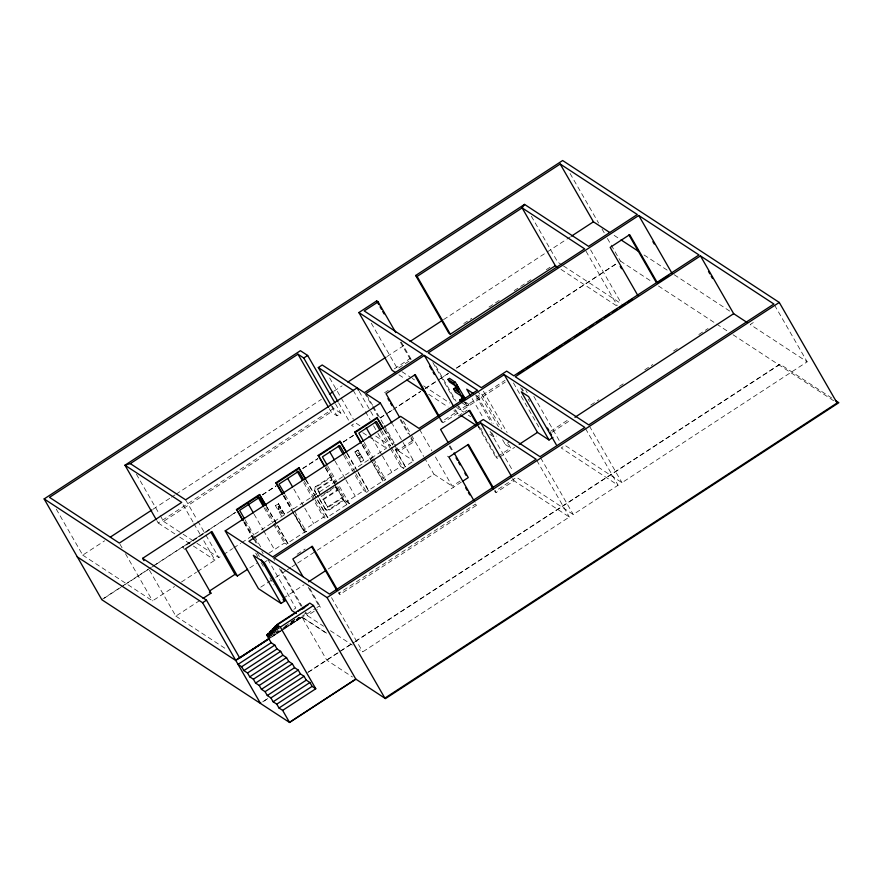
<?xml version="1.0" encoding="UTF-8"?>
<svg xmlns="http://www.w3.org/2000/svg" width="883" height="883" viewBox="0 0 883 883"><rect width="100%" height="100%" fill="white"/><g stroke="black" fill="none" stroke-linecap="round" stroke-linejoin="round"><path stroke-width="0.66" stroke-dasharray="4.42 3.31" d="M461.323 402.427L466.831 405.981L464.767 401.633M466.886 405.948C469.888 405.959 467.725 401.147 466.136 404.017M56.28 509.127L82.726 555.12L104.635 540.826M153.046 509.226L170.342 497.935M171.49 497.184L174.955 494.933M176.103 494.171L321.357 399.37M334.039 391.092L342.107 385.827M387.074 356.489L405.518 344.447M443.553 319.613L546.158 252.648M547.305 251.898L565.749 239.867M566.908 239.105L570.363 236.854M156.843 520.628L158.2 522.99L333.631 408.487L340.882 413.244L336.986 415.783L331.18 411.986L329.149 408.454M394.326 368.873L409.9 358.708L411.357 359.668L397.46 368.73L371.015 322.748M463.785 323.542L471.809 318.299M489.005 307.085L500.462 299.602M514.226 290.617L532.559 278.653M546.323 269.668L550.904 266.677M160.165 515.506L163.554 521.4L331.18 411.986M384.569 392.736L389.072 389.8M101.766 599.601L235.772 512.14M262.317 494.778L276.202 485.749M302.748 468.387L317.792 458.608M343.167 441.997L353.597 435.231M380.131 417.869L420.606 391.5L396.39 407.449M425.176 388.454L448.332 373.41M456.356 368.101L616.985 263.333L455.286 368.995M104.161 598.232L123.797 585.418M124.956 584.667L150.364 568.067M151.523 567.316L154.989 565.054M156.136 564.303L235.838 512.272M262.406 494.921L276.258 485.882M302.825 468.531L317.847 458.73M343.255 442.14L354.8 434.602M380.209 418.012L387.14 413.487M388.299 412.736L395.231 408.211M425.264 388.597L439.116 379.558M440.275 378.796L448.365 373.52M209.58 529.921L183.156 547.173L184.492 549.513M354.856 451.886L358.001 450.12L363.785 460.186L360.86 462.096L354.856 451.886L360.86 462.096M355.076 452.03L358.001 450.12M281.434 515.827L275.43 505.617L278.355 503.707L284.359 513.917L281.224 515.683M278.575 503.851L275.43 505.617M357.979 455.827L359.999 454.602L358.045 455.871L357.582 452.802L359.999 454.602M278.553 509.557L280.573 508.332C275.441 501.676 280.077 515.319 278.222 506.577M316.6 494.392L314.536 490.805A3.068 2.848 -56.8 0 1 315.628 486.643L330.341 477.041L330.926 477.427L316.213 487.03A3.068 2.848 -56.8 0 0 315.121 491.191L318.553 497.162M282.107 513.431L279.679 511.632L281.71 510.407L282.107 513.431L281.71 510.407M317.074 489.149L331.787 479.546L332.361 479.933L317.648 489.535L317.074 489.149L320.352 494.855M82.726 555.12L152.56 600.87L174.514 586.544M181.445 582.018L196.456 572.217M197.615 571.467L214.933 560.164L202.052 537.758M196.953 543.277L218.841 557.615L222.284 555.363M223.432 554.612L232.615 548.619M233.763 547.868L240.651 543.376M241.799 542.626L386.467 448.211L376.975 431.699M334.138 487.427L321.004 496.003L321.589 496.378L332.538 489.237M465.186 403.399L466.754 402.383M475.451 394.911L477.637 396.346L481.533 393.796L501.798 429.039M395.562 449.061L397.637 450.429L412.262 440.882L413.719 441.842L399.094 451.379L395.032 444.304M439.469 418.277L441.5 421.798L456.114 412.262L454.756 409.9M456.599 407.482L460.021 409.712L504.966 380.385M322.891 499.27L337.118 489.988L337.703 490.363L323.476 499.657L322.891 499.27L327.946 507.449L342.185 498.155L343.619 500.661L329.392 509.955A3.068 2.848 -56.8 0 1 325.419 509.105L317.284 495.584M466.632 405.904L468.443 404.933M441.5 421.798L442.957 422.758L457.571 413.211L459.877 414.723M458.763 405.948L461.467 410.672L505.286 382.074M458.244 416.003L467.239 410.131M327.372 507.063L341.6 497.78L342.185 498.155M324.834 508.718A3.068 2.848 -56.8 0 0 328.807 509.568L343.034 500.286L343.619 500.661M337.825 486.621L346.566 501.842L363.917 490.518L366.677 492.328L368.884 490.882L356.732 469.756M374.226 462.869L382.979 478.078L400.716 466.5L403.476 468.31L405.628 466.908L395.341 449.006M294.944 514.557L303.829 530.021L323.52 517.162L326.059 518.84L327.891 517.648L315.684 496.434M268.929 553.177L284.392 543.089L286.644 544.557L288.079 543.63L266.898 506.787M149.393 570.131L175.838 616.124L199.635 600.595M249.812 567.846L256.589 563.42M277.251 525.418L287.494 543.244L304.304 532.272L306.379 531.687L294.061 510.275M305.617 479.546L327.306 517.261L346.467 504.756L347.052 505.131L349.337 503.652L338.564 484.922M358.178 472.902L368.299 490.506L382.825 481.025L384.966 480.396M395.441 449.822L405.043 466.522L413.641 460.915L392.626 424.359M265.198 561.798L267.152 560.528M297.118 554.27L305.143 549.038M260.75 587.151L271.136 580.374M275.75 577.361L286.136 570.584M287.295 569.822L290.75 567.57M291.909 566.809L296.522 563.796M297.681 563.045L316.147 550.992M317.295 550.241L433.873 474.16L453.652 487.118M489.811 434.337L494.414 437.35L496.356 436.081M502.626 439.8L505.319 444.491L509.226 441.953M460.076 481.036L452.195 486.169L434.568 455.507M477.824 425.838L496.058 457.549L510.672 448.001L507.284 442.107M283.277 598.321L303.995 584.8M328.178 569.016L461.522 481.986M499.8 457.008L514.634 447.317M550.495 431.334L568.895 419.326M590.749 405.065L598.806 399.811M619.502 386.301L625.252 382.549M644.811 369.789L652.857 364.524M673.563 351.015L679.314 347.262M698.861 334.502L708.067 328.498M551.952 432.295L570.352 420.286M293.862 609.314L295.816 608.045L268.123 559.888M290.915 621.842L295.485 618.851M284.922 626.29L298.642 617.338M275.507 632.979L282.361 628.508M283.498 627.758L299.503 617.316M304.072 614.336L306.357 612.846M276.368 632.956L278.653 631.466M283.222 628.486L303.785 615.065M272.24 636.4L303.509 615.782M274.271 635.285L280.043 631.511M281.202 630.76L315.805 608.299M753.287 322.549L750.241 324.536L807.15 361.82L621.974 482.681L565.098 445.418L561.202 447.957L618.078 485.22L573.244 514.48L516.5 477.306L494.646 491.577L496.103 492.526L514.061 480.805L569.347 517.03L362.725 651.875L359.271 649.612M271.236 637.383L282.659 629.932M283.807 629.182L302.085 617.25M316.887 607.592L319.072 606.168L320.529 607.118L318.344 608.542M305.408 612.129L307.439 615.661L317.251 609.259M476.61 505.253L475.153 504.292L338.564 593.442L340.021 594.402L476.61 505.253L475.253 502.902M262.681 701.864L268.454 698.1L260.485 703.409M307.726 672.46L353.928 642.294M355.076 641.544L778.972 364.789M308.476 672.084L354.447 642.084M355.606 641.334L780.142 364.249L831.941 398.178M614.138 235.375L618.74 238.388M644.06 254.977L669.38 271.567M674.259 274.756L731.08 311.986M620.451 261.07L652.625 282.185M658.475 285.982L728.773 332.03M733.033 334.756L833.629 400.716M562.361 265.187L557.78 262.185L531.345 216.203M563.497 265.938L621.798 304.127M561.025 269.414L616.764 305.926M462.88 401.412L468.189 404.889M402.008 371.71L411.103 377.67M412.24 378.421L414.513 379.911M423.619 385.871L449.778 403.012M461.467 410.672L463.774 412.173M468.376 415.198L470.683 416.699M398.961 374.822L404.679 378.564M428.685 394.293L448.111 407.019M453.829 410.761L456.114 412.262M478.299 426.787L482.902 429.811M505.319 444.491L510.672 448.001M496.058 457.549L497.515 458.498L478.608 425.617M447.46 456.147L448.917 457.096M359.933 425.727L355.43 422.769L351.533 425.319L356.037 428.277M375.716 436.059L390.363 445.661M399.094 451.379L413.641 460.915M362.803 432.703L367.306 435.65M368.432 436.39L386.467 448.211M405.043 466.522L405.628 466.908M363.785 460.186L357.781 449.977M382.979 478.078L385.739 479.888L373.63 458.829M368.299 490.506L368.884 490.882M346.566 501.842L349.337 503.652M315.628 486.643L316.213 487.03M314.536 490.805L315.121 491.191M328.807 509.568L329.392 509.955M325.584 509.546L326.158 509.933M327.306 517.261L327.891 517.648M280.573 508.332L278.156 506.533M284.359 513.917L278.355 503.707M303.829 530.021L306.379 531.687M287.494 543.244L288.079 543.63M163.554 521.4L181.975 533.464M183.134 534.226L195.805 542.526M307.439 615.661L323.564 626.224M330.474 630.749L352.361 645.087M326.578 633.144L301.953 617.018L326.765 660.153L352.505 677.018M158.2 522.99L175.22 534.138M179.757 537.118L192.24 545.286M193.377 546.036L214.933 560.164M301.986 617.184L327.825 634.115M175.838 616.124L227.097 649.7M774.601 305.22L807.15 361.82M570.098 173.498L598.597 223.057M602.007 228.995L604.745 233.752M607.405 238.454L620.462 261.158M590.606 249.878L621.124 302.946M586.036 251.247L617.228 305.485M589.425 426.07L621.974 482.681M585.528 428.619L618.078 485.22M533.851 396.401L559.513 441.025M525.893 390.463L527.25 392.803M522.052 388.553L523.409 390.915M528.155 399.171L529.513 401.522M520.606 387.604L522.637 391.136M513.465 382.935L539.91 428.917M540.694 457.88L573.244 514.48M536.798 460.429L569.347 517.03M483.387 391.213L507.118 432.482M477.449 390.22L498.476 426.776M477.637 396.346L493.167 423.354M476.025 396.048L491.555 423.056M472.129 398.597L483.608 418.553M491.71 432.648L494.414 437.35M490.054 431.323L513.111 471.412M512.703 478.454L514.061 480.805M435.705 365.86L456.047 401.235M432.891 362.549L455.948 402.637M456.621 403.818L460.021 409.712M455.54 409.679L457.571 413.211M494.745 490.175L496.103 492.526M401.18 341.975L411.357 359.668M400.407 342.207L409.9 358.708M440.253 418.056L442.957 422.758M450.043 445.871L453.421 451.743M449.259 446.092L452.637 451.964M419.657 429.568L431.853 450.794M403.354 421.092L410.816 434.072M411.489 435.242L423.697 456.467M424.37 457.648L433.873 474.16M400.882 419.524L410.341 435.97M411.014 437.14L413.719 441.842M400.109 419.745L408.211 433.84M410.915 438.542L412.262 440.882M366.544 394.778L372.648 405.396M373.332 406.566L383.498 424.259M384.182 425.44L394.348 443.123M364.414 392.648L371.875 405.617M372.549 406.798L377.979 416.235M385.441 429.204L394.248 444.535M394.933 445.705L397.637 450.429M384.359 429.911L392.593 444.237M383.774 429.535L392.692 445.043M359.171 391.423L370.021 410.286M370.705 411.467L374.094 417.361M381.953 430.871L390.694 446.081M391.368 447.251L403.476 468.31M380.529 431.401L389.944 447.78M390.617 448.95L400.716 466.5M353.244 390.429L364.767 410.474M365.452 411.655L370.198 419.911M373.586 425.805L376.301 430.518M371.666 437.184L381.754 454.734M382.427 455.904L391.842 472.284M329.657 377.968L353.399 419.237M364.215 442.438L372.957 457.659M363.465 444.138L373.553 461.699M338.653 402.913L350.176 422.957M362.14 444.414L371.743 461.125M372.427 462.317L383.41 481.412M362.24 445.231L382.825 481.025M335.452 403.807L340.882 413.244M332.273 406.136L333.631 408.487M331.555 406.357L336.986 415.783M347.284 453.321L356.059 468.586M347.372 454.116L357.505 471.721M345.154 454.888L355.242 472.438M355.915 473.608L366.677 492.328M343.73 455.407L363.917 490.518M335.054 461.069L345.154 478.63M345.827 479.8L355.242 496.18M327.803 466.202L337.891 483.752M326.379 466.732L337.151 485.451M325.452 467.571L347.052 505.131M325.54 468.365L334.315 483.619M334.999 484.8L346.467 504.756M330.341 477.041L331.787 479.546M335.816 487.096L337.703 490.363M335.231 486.71L337.118 489.988M341.6 497.78L343.034 500.286M317.648 489.535L320.275 494.094M323.476 499.657L327.946 507.449M319.238 498.354L325.419 509.105M306.202 479.933L315.01 495.253M304.182 480.771L314.436 498.619M315.121 499.811L326.059 518.84M303.686 482.681L323.52 517.162M293.84 489.105L304.094 506.941M304.778 508.133L313.675 523.597M285.176 494.811L293.377 509.083M283.995 495.529L292.207 509.8M283.873 496.125L304.889 532.659M283.3 495.738L292.107 511.058M292.781 512.239L304.304 532.272M338.664 592.052L340.021 594.402M331.533 597.636L362.725 651.875M266.313 506.401L276.567 524.226M265.617 507.99L273.752 522.151M274.436 523.332L286.644 544.557M264.039 507.692L272.858 523.034M273.531 524.215L284.392 543.089M309.723 588.332L320.529 607.118M308.266 587.383L319.072 606.168M254.094 514.182L262.913 529.513M263.598 530.694L274.447 549.568M280.993 569.667L302.019 606.224M272.759 556.93L274.801 560.462M279.547 568.718L301.235 606.455M245.055 519.789L253.874 535.12M254.558 536.301L260.662 546.919M244.834 521.853L254.337 538.365M255.01 539.546L257.726 544.259M261.798 551.345L263.156 553.707M243.896 521.798L252.781 537.239M253.465 538.431L256.876 544.381M243.995 522.604L255.617 542.802M257.207 552.747L259.911 557.438M255.684 553.089L257.715 556.621M261.103 562.515L263.818 567.239M269.922 577.846L273.984 584.921M185.607 499.833L197.141 519.877M197.814 521.058L205.275 534.027M205.949 535.208L218.841 557.615M183.068 504.734L193.245 522.427M193.918 523.608L201.379 536.577M136.423 474.226L159.481 514.325M120.011 544.27L122.053 547.802M125.441 553.696L152.56 600.87M361.136 456.677L359.116 457.902L361.533 459.701L361.136 456.677"/><path stroke-width="1.32" d="M524.557 204.403L522.118 207.902L417.107 276.434L415.65 275.485L524.557 204.403L588.575 246.346L637.305 214.536L560.197 164.028L49.503 497.339L119.337 543.089L181.71 502.383L124.967 465.209L300.397 350.706L307.659 355.463L334.778 402.626M295.838 612.791L275.275 626.213L278.907 628.597L276.688 624.745L309.834 603.111L313.465 605.495L355.86 679.215L289.58 722.471L101.854 599.745L44.15 498.928L562.637 160.529L779.27 302.45L837.084 402.979L384.867 698.133L327.063 597.592L225.209 530.882L400.639 416.379L418.972 428.387L477.449 390.22L424.348 355.43L365.871 393.597L380.418 403.134L391.942 423.178M395.529 372.571L392.107 370.319L358.873 312.549L376.666 300.926L378.123 301.887L395.761 332.538M156.159 519.447L124.967 465.209L130.32 463.619L297.957 354.204L303.752 358.001L330.882 405.176M378.123 301.887L364.226 310.948L426.787 351.931L584.678 248.885L522.118 207.902L555.341 265.684L557.615 267.174M303.752 358.001L307.659 355.463M337.968 401.732L318.31 367.538L322.207 364.988L364.414 392.648L422.891 354.48L358.873 312.549M110.397 537.063L151.898 509.977M329.425 394.105L332.891 391.853M347.869 382.063L385.915 357.24M410.12 341.434L442.405 320.374M571.522 236.103L593.42 221.81L609.535 232.361M415.65 275.485L448.884 333.266L450.33 334.216L555.341 265.684M638.762 215.496L428.244 352.891L481.345 387.681L506.687 371.136L513.818 375.816L698.994 254.955L638.762 215.496L671.985 273.277M143.973 560.694L142.616 558.343L380.418 403.134M282.615 494.557L275.838 482.78L298.84 467.769L305.529 478.752M324.193 466.014L318.123 455.451L339.944 441.202L346.611 452.151M275.838 482.78L276.423 483.156L299.425 468.145M360.871 442.847L354.69 432.107L376.92 417.604L383.675 428.719M242.626 520.219L236.478 509.524L259.481 494.513L266.213 505.595M318.123 455.451L318.697 455.827L340.529 441.577M354.69 432.107L355.275 432.482L377.494 417.979M236.478 509.524L237.063 509.91L260.055 494.899M458.266 389.922L455.076 387.836L453.52 388.862L458.829 392.339L454.888 385.485L449.403 381.886L447.957 379.392L449.524 378.365L455.485 382.394L464.955 398.222M447.957 379.392L453.454 382.99L455.01 381.964M464.072 400.441L455.838 386.114L457.394 385.087M460.838 401.588L459.877 399.922L461.445 398.906L463.564 400.297M504.248 374.635L248.896 541.29L272.759 556.93L483.277 419.524L540.021 456.699L584.844 427.438L504.248 374.635L537.471 432.416L549.016 439.977L552.913 437.438M517.968 373.796L523.729 370.032M526.036 368.531L530.65 365.518M532.957 364.017L538.718 360.253M541.025 358.752L546.787 354.988M551.4 351.975L561.776 345.198M564.082 343.697L569.844 339.933M574.458 336.92L585.992 329.403M589.447 327.14L592.912 324.889M596.367 322.626L600.981 319.613M604.436 317.361L609.049 314.348M612.504 312.096L617.118 309.083M619.425 307.571L625.186 303.818M627.493 302.306L632.107 299.304M658.486 282.085L668.608 275.474M700.451 255.904L515.275 376.765L588.751 424.9L773.916 304.039L700.451 255.904L733.674 313.686L746.93 322.372M209.713 590.87L234.977 574.38L237.384 575.959L247.549 569.314M203.035 598.376L210.96 593.199L185.562 548.74L211.975 531.5L237.384 575.959M44.15 498.928L202.593 602.725L206.49 600.186L239.712 657.967L268.951 638.884M480.838 423.023L274.216 557.879L329.502 594.093L536.113 459.248L480.838 423.023L511.345 476.092M308.597 581.798L325.871 570.528M462.648 481.246L468.277 477.582L454.094 452.913M519.204 444.337L537.471 432.416M225.209 530.882L258.443 588.652L281.004 603.442L284.9 600.893L261.269 559.789M574.954 417.284L733.674 313.686M298.123 611.301L308.41 604.579M275.849 626.908L272.428 629.149L276.059 631.533L273.851 627.681L277.273 625.44M302.416 609.038L304.701 607.548M271.865 630.594L269.58 632.085L273.222 634.469L271.004 630.617L275.573 627.636M270.165 632.791L266.732 635.032L270.375 637.416L268.156 633.564L271.589 631.323M276.688 624.745L280.33 627.129L313.465 605.495M327.063 597.592L779.27 302.45M235.684 660.263L268.818 638.641M235.695 660.473L269.657 638.299M282.637 710.385L315.772 688.762L312.129 686.378L309.922 682.526L306.28 680.142L304.061 676.29L300.43 673.906L298.211 670.054L294.58 667.669L292.361 663.817L288.719 661.433L286.511 657.581L282.869 655.197L280.662 651.345L277.019 648.961L274.801 645.109L271.169 642.736L238.035 664.358L241.666 666.742L243.885 670.594L247.516 672.978L249.734 676.831L253.377 679.215L255.584 683.067L259.227 685.451L261.434 689.303L265.077 691.676L267.295 695.528L270.926 697.912L273.145 701.764L276.776 704.148L278.995 708L282.637 710.385L289.58 722.471M241.666 666.742L274.801 645.109M243.885 670.594L277.019 648.961M247.516 672.978L280.662 651.345M249.734 676.831L282.869 655.197M253.377 679.215L286.511 657.581M255.584 683.067L288.719 661.433M259.227 685.451L292.361 663.817M261.434 689.303L294.58 667.669M265.077 691.676L298.211 670.054M267.295 695.528L300.43 673.906M270.926 697.912L304.061 676.29M273.145 701.764L306.28 680.142M276.776 704.148L309.922 682.526M278.995 708L312.129 686.378M289.503 722.327L355.772 679.071L385.463 698.619L838.85 402.703L835.395 400.441M621.047 239.9L638.31 251.213M473.266 393.487L466.721 389.193L470.098 395.065M459.877 399.922L462.008 401.312M406.964 380.065L425.253 392.041M461.025 415.474L475.992 425.286M318.31 367.538L353.244 390.429M130.32 463.619L185.607 499.833L357.14 387.88L358.498 390.242M283.046 599.678L284.9 600.893M296.39 613.519L291.909 610.583L264.227 562.438L253.311 555.286L281.004 603.442M273.851 627.681L277.483 630.065L275.275 626.213M271.004 630.617L274.646 633.001L272.428 629.149M209.359 592.151L210.96 593.199M268.156 633.564L271.798 635.937L269.58 632.085M142.616 558.343L206.49 600.186M77.185 556.842L235.816 660.506M453.454 382.99L455.838 386.114M708.486 271.456L709.844 273.818M711.201 276.18L712.559 278.531M652.901 241.655L654.259 244.017M628.895 234.889L655.914 281.865L657.371 282.814L629.678 234.668L610.186 247.383L637.879 295.54M620.208 266.401L621.566 268.741M560.197 164.028L593.42 221.81M547.504 428.034L548.862 430.385M550.208 432.736L551.555 435.087M556.29 444.745L528.597 396.588L521.323 391.831L549.016 439.977M417.107 276.434L450.33 334.216M457.107 385.617L459.072 389.039M462.913 395.705L464.833 399.039M477.924 424.436L469.822 410.352L440.584 429.425L448.012 442.35M463.266 400.065L460.705 395.606L455.396 392.129L453.52 388.862M469.05 410.573L477.151 424.657M424.348 355.43L453.509 406.136M429.668 366.268L431.71 369.811M433.067 372.173L434.414 374.524M493.398 487.835L468.409 444.381L448.917 457.096L473.906 500.551M467.637 444.602L493.299 489.226M376.666 300.926L378.708 304.469M380.065 306.831L381.412 309.182M382.769 311.544L384.127 313.906M439.579 416.886L415.264 374.602L386.026 393.686L399.535 417.173M414.491 374.822L438.123 415.926M456.014 457.836L457.361 460.186M458.719 462.537L460.065 464.888M464.789 473.1L466.147 475.451M465.694 487.858L467.052 490.208M468.398 492.548L469.745 494.899M387.946 398.608L389.304 400.959M390.65 403.31L391.997 405.65M377.604 418.796L383.09 428.343M381.279 429.701L376.566 421.511L358.829 433.078L363.542 441.268M375.143 422.03L379.856 430.231M366.279 427.825L370.992 436.014M355.275 432.482L361.456 443.222M297.957 354.204L328.465 407.273M339.944 441.202L346.699 452.935M344.48 453.719L339.767 445.518L322.416 456.842L327.129 465.032M338.344 446.047L343.057 454.237M329.679 451.71L334.381 459.9M318.697 455.827L324.778 466.39M298.84 467.769L305.617 479.546M303.498 479.59L298.708 471.257L279.017 484.116L284.492 493.63M296.843 470.782L302.317 480.297M287.681 478.398L292.472 486.721M276.423 483.156L282.527 493.763M337.317 589.701L312.328 546.246L292.836 558.972L302.968 576.588M311.556 546.467L336.533 589.921M260.165 495.705L265.628 505.208M264.26 505.628L259.514 497.372L239.624 510.352L244.381 518.608M257.935 497.074L263.366 506.511M247.991 503.564L253.421 513.001M237.063 509.91L243.211 520.606M280.33 627.129L315.772 688.762M266.732 635.032L271.169 642.736M202.593 602.725L260.485 703.409M210.916 532.261L234.977 574.38"/></g></svg>
